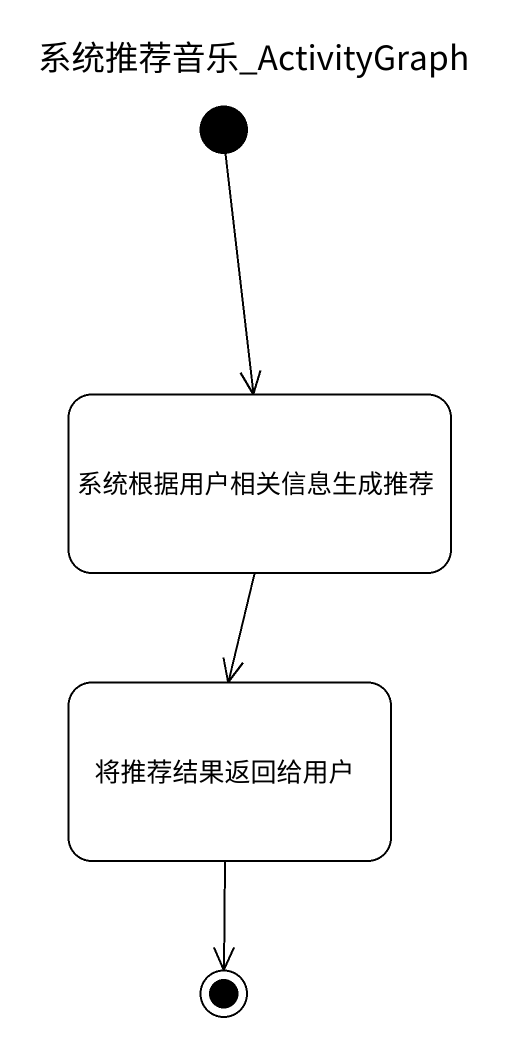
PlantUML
@startuml
title 系统推荐音乐_ActivityGraph
hide empty description
state 系统根据用户相关信息生成推荐
state 将推荐结果返回给用户
[*] --> 系统根据用户相关信息生成推荐
系统根据用户相关信息生成推荐 --> 将推荐结果返回给用户
将推荐结果返回给用户 --> [*]
@enduml
